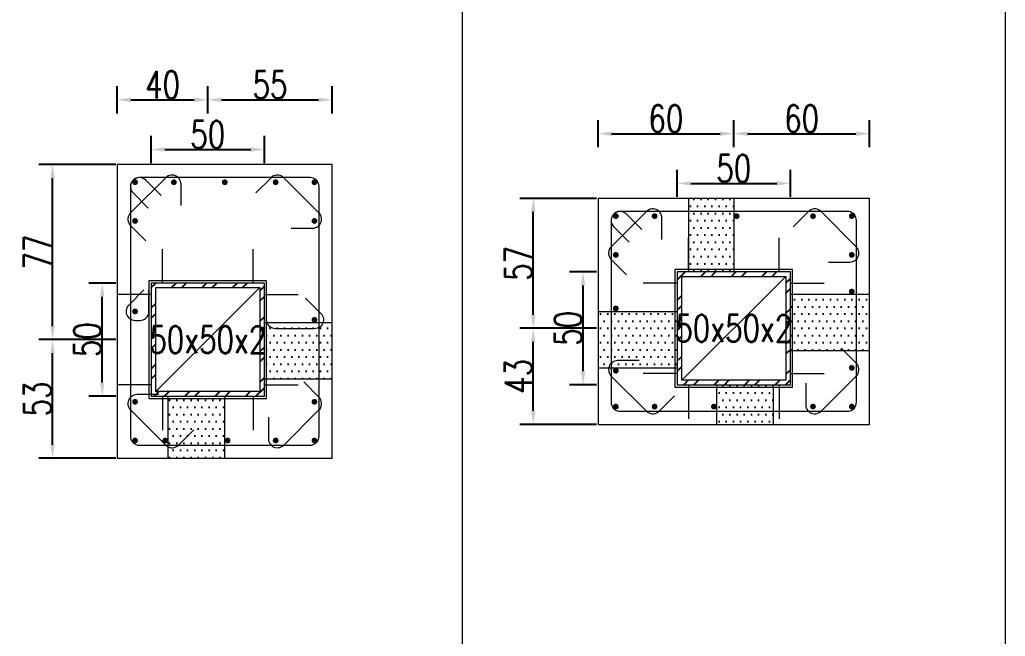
# Model space of a CAD drawing. Header units: millimetres. Extents: x 0 to 3905, y 0 to 8880.
# Drawn here: x 2929.4 to 3365, y 5334.2 to 5607.1 of the extents above; entities that cross this region are included whole.
import ezdxf
from ezdxf.enums import TextEntityAlignment as Align

# ---------------------------------------------------------------- set-up
doc = ezdxf.new("R2010")
doc.units = ezdxf.units.MM
doc.layers.get('DEFPOINTS').update_dxf_attribs({"color": 3})
for name, color, linetype in [('Hatch線', 6, 'Continuous'), ('TC-鋼粱', 132, 'Continuous'), ('主筋斷面', 2, 'Continuous'), ('文字-輔助字', 7, 'Continuous'), ('柱斷面線', 4, 'Continuous'), ('標註字', 4, 'Continuous'), ('箍筋線', 1, 'Continuous'), ('網格線', 7, 'Continuous'), ('鋼柱', 11, 'Continuous')]:
    doc.layers.add(name, color=color, linetype=linetype)
doc.styles.add('note', font='txt.shx', dxfattribs={"width": 0.75, "height": 12})
doc.styles.add('txt', font='txt.shx', dxfattribs={"height": 0.2, "bigfont": 'chineset.shx'})
doc.dimstyles.new('RCAD_DIM', dxfattribs={"dimtxt": 12, "dimasz": 6, "dimexe": 6, "dimexo": 0.625, "dimtad": 1, "dimdec": 0, "dimdsep": 46, "dimtxsty": 'note', "dimcen": 2.5, "dimclrd": 256, "dimclre": 256, "dimclrt": 256, "dimadec": 0, "dimazin": 0, "dimtfac": 1, "dimtmove": 0, "dimatfit": 3, "dimfxl": 0, "dimtolj": 1, "dimarcsym": 0})

# ---------------------------------------------------------------- blocks, each defined once
blk = doc.blocks.new('*D1680')
at = {"layer": 'DEFPOINTS', "color": 0}
for p in [(3037.5, 5549.62), (2987.5, 5543), (3037.5, 5543)]:
    blk.add_point(p, dxfattribs=at)
at = {"layer": '標註字', "lineweight": -2}
for p, q in [((2987.5, 5543.62), (2987.5, 5555.62)), ((3037.5, 5543.62), (3037.5, 5555.62)), ((2993.5, 5549.62), (3031.5, 5549.62))]:
    blk.add_line(p, q, dxfattribs=at)
at = {"layer": '標註字'}
for points in [[(2993.5, 5550.62), (2993.5, 5548.62), (2987.5, 5549.62)], [(3031.5, 5548.62), (3031.5, 5550.62), (3037.5, 5549.62)]]:
    blk.add_solid(points, dxfattribs=at)
at = {"layer": '標註字', "insert": (3012.5, 5556.25), "char_height": 12, "attachment_point": 5, "style": 'note'}
blk.add_mtext('\\A1;50', dxfattribs=at)
blk = doc.blocks.new('*D1681')
at = {"layer": 'DEFPOINTS', "color": 0}
for p in [(2965.88, 5490.5), (2972.5, 5490.5), (2972.5, 5440.5)]:
    blk.add_point(p, dxfattribs=at)
at = {"layer": '標註字', "lineweight": -2}
for p, q in [((2971.88, 5490.5), (2959.88, 5490.5)), ((2965.88, 5446.5), (2965.88, 5484.5)), ((2971.88, 5440.5), (2959.88, 5440.5))]:
    blk.add_line(p, q, dxfattribs=at)
at = {"layer": '標註字'}
for points in [[(2966.88, 5484.5), (2964.88, 5484.5), (2965.88, 5490.5)], [(2964.88, 5446.5), (2966.88, 5446.5), (2965.88, 5440.5)]]:
    blk.add_solid(points, dxfattribs=at)
at = {"layer": '標註字', "insert": (2959.25, 5465.5), "char_height": 12, "attachment_point": 5, "rotation": 90, "style": 'note'}
blk.add_mtext('\\A1;50', dxfattribs=at)
blk = doc.blocks.new('*D1682')
at = {"layer": 'DEFPOINTS', "color": 0}
for p in [(3012.5, 5571.62), (2972.5, 5565), (3012.5, 5565)]:
    blk.add_point(p, dxfattribs=at)
at = {"layer": '標註字', "lineweight": -2}
for p, q in [((2972.5, 5565.62), (2972.5, 5577.62)), ((3012.5, 5565.62), (3012.5, 5577.62)), ((2978.5, 5571.62), (3006.5, 5571.62))]:
    blk.add_line(p, q, dxfattribs=at)
at = {"layer": '標註字'}
for points in [[(2978.5, 5572.62), (2978.5, 5570.62), (2972.5, 5571.62)], [(3006.5, 5570.62), (3006.5, 5572.62), (3012.5, 5571.62)]]:
    blk.add_solid(points, dxfattribs=at)
at = {"layer": '標註字', "insert": (2992.5, 5578.25), "char_height": 12, "attachment_point": 5, "style": 'note'}
blk.add_mtext('\\A1;40', dxfattribs=at)
blk = doc.blocks.new('*D1683')
at = {"layer": 'DEFPOINTS', "color": 0}
for p in [(3067.5, 5571.62), (3012.5, 5565), (3067.5, 5565)]:
    blk.add_point(p, dxfattribs=at)
at = {"layer": '標註字', "lineweight": -2}
for p, q in [((3012.5, 5565.62), (3012.5, 5577.62)), ((3067.5, 5565.62), (3067.5, 5577.62)), ((3018.5, 5571.62), (3061.5, 5571.62))]:
    blk.add_line(p, q, dxfattribs=at)
at = {"layer": '標註字'}
for points in [[(3018.5, 5572.62), (3018.5, 5570.62), (3012.5, 5571.62)], [(3061.5, 5570.62), (3061.5, 5572.62), (3067.5, 5571.62)]]:
    blk.add_solid(points, dxfattribs=at)
at = {"layer": '標註字', "insert": (3040, 5578.25), "char_height": 12, "attachment_point": 5, "style": 'note'}
blk.add_mtext('\\A1;55', dxfattribs=at)
blk = doc.blocks.new('*D1684')
at = {"layer": 'DEFPOINTS', "color": 0}
for p in [(2943.88, 5465.5), (2972.5, 5465.5), (2972.5, 5413)]:
    blk.add_point(p, dxfattribs=at)
at = {"layer": '標註字', "lineweight": -2}
for p, q in [((2971.88, 5465.5), (2937.88, 5465.5)), ((2943.88, 5419), (2943.88, 5459.5)), ((2971.88, 5413), (2937.88, 5413))]:
    blk.add_line(p, q, dxfattribs=at)
at = {"layer": '標註字'}
for points in [[(2944.88, 5459.5), (2942.88, 5459.5), (2943.88, 5465.5)], [(2942.88, 5419), (2944.88, 5419), (2943.88, 5413)]]:
    blk.add_solid(points, dxfattribs=at)
at = {"layer": '標註字', "insert": (2937.25, 5439.25), "char_height": 12, "attachment_point": 5, "rotation": 90, "style": 'note'}
blk.add_mtext('\\A1;53', dxfattribs=at)
blk = doc.blocks.new('*D1685')
at = {"layer": 'DEFPOINTS', "color": 0}
for p in [(2943.88, 5543), (2972.5, 5543), (2972.5, 5465.5)]:
    blk.add_point(p, dxfattribs=at)
at = {"layer": '標註字', "lineweight": -2}
for p, q in [((2971.88, 5543), (2937.88, 5543)), ((2943.88, 5471.5), (2943.88, 5537)), ((2971.88, 5465.5), (2937.88, 5465.5))]:
    blk.add_line(p, q, dxfattribs=at)
at = {"layer": '標註字'}
for points in [[(2944.88, 5537), (2942.88, 5537), (2943.88, 5543)], [(2942.88, 5471.5), (2944.88, 5471.5), (2943.88, 5465.5)]]:
    blk.add_solid(points, dxfattribs=at)
at = {"layer": '標註字', "insert": (2937.25, 5504.25), "char_height": 12, "attachment_point": 5, "rotation": 90, "style": 'note'}
blk.add_mtext('\\A1;77', dxfattribs=at)
blk = doc.blocks.new('Circle_Filled')
at = {"const_width": 0.5}
blk.add_lwpolyline([(-0.25, 0, 1), (0.25, 0, 1)], format="xyb", close=True, dxfattribs=at)
blk = doc.blocks.new('*D1812')
at = {"layer": 'DEFPOINTS', "color": 0}
for p in [(3270, 5534.62), (3220, 5528), (3270, 5528)]:
    blk.add_point(p, dxfattribs=at)
at = {"layer": '標註字', "lineweight": -2}
for p, q in [((3220, 5528.62), (3220, 5540.62)), ((3270, 5528.62), (3270, 5540.62)), ((3226, 5534.62), (3264, 5534.62))]:
    blk.add_line(p, q, dxfattribs=at)
at = {"layer": '標註字'}
for points in [[(3226, 5535.62), (3226, 5533.62), (3220, 5534.62)], [(3264, 5533.62), (3264, 5535.62), (3270, 5534.62)]]:
    blk.add_solid(points, dxfattribs=at)
at = {"layer": '標註字', "insert": (3245, 5541.25), "char_height": 12, "attachment_point": 5, "style": 'note'}
blk.add_mtext('\\A1;50', dxfattribs=at)
blk = doc.blocks.new('*D1813')
at = {"layer": 'DEFPOINTS', "color": 0}
for p in [(3178.38, 5495.5), (3185, 5495.5), (3185, 5445.5)]:
    blk.add_point(p, dxfattribs=at)
at = {"layer": '標註字', "lineweight": -2}
for p, q in [((3184.38, 5495.5), (3172.38, 5495.5)), ((3178.38, 5451.5), (3178.38, 5489.5)), ((3184.38, 5445.5), (3172.38, 5445.5))]:
    blk.add_line(p, q, dxfattribs=at)
at = {"layer": '標註字'}
for points in [[(3179.38, 5489.5), (3177.38, 5489.5), (3178.38, 5495.5)], [(3177.38, 5451.5), (3179.38, 5451.5), (3178.38, 5445.5)]]:
    blk.add_solid(points, dxfattribs=at)
at = {"layer": '標註字', "insert": (3171.75, 5470.5), "char_height": 12, "attachment_point": 5, "rotation": 90, "style": 'note'}
blk.add_mtext('\\A1;50', dxfattribs=at)
blk = doc.blocks.new('*D1814')
at = {"layer": 'DEFPOINTS', "color": 0}
for p in [(3245, 5556.62), (3185, 5550), (3245, 5550)]:
    blk.add_point(p, dxfattribs=at)
at = {"layer": '標註字', "lineweight": -2}
for p, q in [((3185, 5550.62), (3185, 5562.62)), ((3245, 5550.62), (3245, 5562.62)), ((3191, 5556.62), (3239, 5556.62))]:
    blk.add_line(p, q, dxfattribs=at)
at = {"layer": '標註字'}
for points in [[(3191, 5557.62), (3191, 5555.62), (3185, 5556.62)], [(3239, 5555.62), (3239, 5557.62), (3245, 5556.62)]]:
    blk.add_solid(points, dxfattribs=at)
at = {"layer": '標註字', "insert": (3215, 5563.25), "char_height": 12, "attachment_point": 5, "style": 'note'}
blk.add_mtext('\\A1;60', dxfattribs=at)
blk = doc.blocks.new('*D1815')
at = {"layer": 'DEFPOINTS', "color": 0}
for p in [(3305, 5556.62), (3245, 5550), (3305, 5550)]:
    blk.add_point(p, dxfattribs=at)
at = {"layer": '標註字', "lineweight": -2}
for p, q in [((3245, 5550.62), (3245, 5562.62)), ((3305, 5550.62), (3305, 5562.62)), ((3251, 5556.62), (3299, 5556.62))]:
    blk.add_line(p, q, dxfattribs=at)
at = {"layer": '標註字'}
for points in [[(3251, 5557.62), (3251, 5555.62), (3245, 5556.62)], [(3299, 5555.62), (3299, 5557.62), (3305, 5556.62)]]:
    blk.add_solid(points, dxfattribs=at)
at = {"layer": '標註字', "insert": (3275, 5563.25), "char_height": 12, "attachment_point": 5, "style": 'note'}
blk.add_mtext('\\A1;60', dxfattribs=at)
blk = doc.blocks.new('*D1816')
at = {"layer": 'DEFPOINTS', "color": 0}
for p in [(3156.38, 5470.5), (3185, 5470.5), (3185, 5428)]:
    blk.add_point(p, dxfattribs=at)
at = {"layer": '標註字', "lineweight": -2}
for p, q in [((3184.38, 5470.5), (3150.38, 5470.5)), ((3156.38, 5434), (3156.38, 5464.5)), ((3184.38, 5428), (3150.38, 5428))]:
    blk.add_line(p, q, dxfattribs=at)
at = {"layer": '標註字'}
for points in [[(3157.38, 5464.5), (3155.38, 5464.5), (3156.38, 5470.5)], [(3155.38, 5434), (3157.38, 5434), (3156.38, 5428)]]:
    blk.add_solid(points, dxfattribs=at)
at = {"layer": '標註字', "insert": (3149.75, 5449.25), "char_height": 12, "attachment_point": 5, "rotation": 90, "style": 'note'}
blk.add_mtext('\\A1;43', dxfattribs=at)
blk = doc.blocks.new('*D1817')
at = {"layer": 'DEFPOINTS', "color": 0}
for p in [(3156.38, 5528), (3185, 5528), (3185, 5470.5)]:
    blk.add_point(p, dxfattribs=at)
at = {"layer": '標註字', "lineweight": -2}
for p, q in [((3184.38, 5528), (3150.38, 5528)), ((3156.38, 5476.5), (3156.38, 5522)), ((3184.38, 5470.5), (3150.38, 5470.5))]:
    blk.add_line(p, q, dxfattribs=at)
at = {"layer": '標註字'}
for points in [[(3157.38, 5522), (3155.38, 5522), (3156.38, 5528)], [(3155.38, 5476.5), (3157.38, 5476.5), (3156.38, 5470.5)]]:
    blk.add_solid(points, dxfattribs=at)
at = {"layer": '標註字', "insert": (3149.75, 5499.25), "char_height": 12, "attachment_point": 5, "rotation": 90, "style": 'note'}
blk.add_mtext('\\A1;57', dxfattribs=at)

msp = doc.modelspace()

# ---------------------------------------------------------------- hatches: boundary and pattern name
at = {"layer": 'Hatch線'}
h = msp.add_hatch(dxfattribs=at)
h.set_pattern_fill('ANSI32', color=256, style=0)
h.paths.add_polyline_path([(3220, 5445.5), (3270, 5445.5), (3270, 5495.5), (3220, 5495.5)], flags=17)
h.paths.add_polyline_path([(3222, 5447.5), (3222, 5493.5), (3268, 5493.5), (3268, 5447.5)])
h = msp.add_hatch(dxfattribs=at)
h.set_pattern_fill('ANSI32', color=256, style=0)
h.paths.add_polyline_path([(2987.5, 5440.5), (3037.5, 5440.5), (3037.5, 5490.5), (2987.5, 5490.5)], flags=17)
h.paths.add_polyline_path([(2989.5, 5442.5), (2989.5, 5488.5), (3035.5, 5488.5), (3035.5, 5442.5)])
at = {"layer": 'TC-鋼粱'}
h = msp.add_hatch(dxfattribs=at)
h.set_pattern_fill('DOTS', color=256, scale=2, style=0)
h.paths.add_polyline_path([(3245, 5528), (3225, 5528), (3225, 5495.5), (3245, 5495.5)], flags=17)
h = msp.add_hatch(dxfattribs=at)
h.set_pattern_fill('DOTS', color=256, scale=2, style=0)
h.paths.add_polyline_path([(3305, 5460.5), (3305, 5485.5), (3270, 5485.5), (3270, 5460.5)], flags=17)
h = msp.add_hatch(dxfattribs=at)
h.set_pattern_fill('DOTS', color=256, scale=2, style=0)
h.paths.add_polyline_path([(3185, 5478), (3185, 5453), (3220, 5453), (3220, 5478)], flags=17)
h = msp.add_hatch(dxfattribs=at)
h.set_pattern_fill('DOTS', color=256, scale=2, style=0)
h.paths.add_polyline_path([(3067.5, 5448), (3067.5, 5473), (3037.5, 5473), (3037.5, 5448)], flags=17)
h = msp.add_hatch(dxfattribs=at)
h.set_pattern_fill('DOTS', color=256, scale=2, style=0)
h.paths.add_polyline_path([(3237.48, 5428), (3262.48, 5428), (3262.48, 5445.5), (3237.48, 5445.5)], flags=17)
h = msp.add_hatch(dxfattribs=at)
h.set_pattern_fill('DOTS', color=256, scale=2, style=0)
h.paths.add_polyline_path([(2995, 5413), (3020, 5413), (3020, 5440.5), (2995, 5440.5)], flags=17)

# ---------------------------------------------------------------- linework, layer by layer
at = {"layer": 'DEFPOINTS', "lineweight": 5}
for points in [[(3225, 5495.5), (3225, 5510.5)], [(3265, 5495.5), (3265, 5510.5)], [(2992.5, 5490.5), (2992.5, 5505.5)], [(3032.5, 5490.5), (3032.5, 5505.5)], [(3220, 5444.5), (3271, 5444.5), (3271, 5496.5), (3219, 5496.5), (3219, 5444.5), (3220, 5444.5)], [(3222, 5447.5), (3268, 5493.5)], [(2987.5, 5439.5), (3038.5, 5439.5), (3038.5, 5491.5), (2986.5, 5491.5), (2986.5, 5439.5), (2987.5, 5439.5)], [(3220, 5490.5), (3205, 5490.5)], [(3270, 5490.5), (3285, 5490.5)], [(2987.5, 5485.5), (2972.5, 5485.5)], [(2989.5, 5442.5), (3035.5, 5488.5)], [(3037.5, 5485.5), (3052.5, 5485.5)], [(3220, 5450.5), (3205, 5450.5)], [(3270, 5450.5), (3285, 5450.5)], [(2987.5, 5445.5), (2972.5, 5445.5)], [(3037.5, 5445.5), (3052.5, 5445.5)], [(3225, 5445.5), (3225, 5430.5)], [(3265, 5445.5), (3265, 5430.5)], [(2992.5, 5440.5), (2992.5, 5425.5)], [(3032.5, 5440.5), (3032.5, 5425.5)]]:
    msp.add_lwpolyline(points, dxfattribs=at)
at = {"layer": 'TC-鋼粱', "lineweight": 5}
for points in [[(3225, 5528), (3225, 5495.5)], [(3245, 5528), (3245, 5495.5)], [(3305, 5485.5), (3270, 5485.5)], [(3185, 5478), (3220, 5478)], [(3067.5, 5473), (3037.5, 5473)], [(3305, 5460.5), (3270, 5460.5)], [(3185, 5453), (3220, 5453)], [(3067.5, 5448), (3037.5, 5448)], [(3237.48, 5428), (3237.48, 5445.5)], [(3262.48, 5428), (3262.48, 5445.5)], [(2995, 5413), (2995, 5440.5)], [(3020, 5413), (3020, 5440.5)]]:
    msp.add_lwpolyline(points, dxfattribs=at)
at = {"layer": '柱斷面線', "lineweight": 5}
for points in [[(2972.5, 5413), (3067.5, 5413), (3067.5, 5543), (2972.5, 5543), (2972.5, 5413)], [(3185, 5428), (3305, 5428), (3305, 5528), (3185, 5528), (3185, 5428)]]:
    msp.add_lwpolyline(points, dxfattribs=at)
at = {"layer": '箍筋線', "lineweight": 5}
for points in [[(3000.69, 5524.81), (3000.69, 5534.35), (3000.63, 5535.02), (3000.46, 5535.66), (3000.19, 5536.27), (2999.82, 5536.83), (2999.36, 5537.32), (2998.83, 5537.72), (2998.23, 5538.02), (2997.6, 5538.23), (2996.93, 5538.32), (2996.27, 5538.3), (2995.61, 5538.17), (2994.99, 5537.93), (2994.41, 5537.59), (2993.9, 5537.16), (2978.34, 5521.6), (2977.89, 5521.07), (2977.55, 5520.47), (2977.31, 5519.82), (2977.19, 5519.13), (2977.19, 5518.44), (2977.31, 5517.76), (2977.55, 5517.11), (2977.89, 5516.51), (2978.34, 5515.98), (2985.08, 5509.23)], [(2991.83, 5529.29), (2985.08, 5536.04), (2984.57, 5536.47), (2983.99, 5536.81), (2983.37, 5537.05), (2982.72, 5537.18), (2982.05, 5537.2), (2981.39, 5537.11), (2980.75, 5536.9), (2980.16, 5536.6), (2979.62, 5536.19), (2979.16, 5535.71), (2978.79, 5535.15), (2978.52, 5534.54), (2978.35, 5533.9), (2978.29, 5533.23), (2978.29, 5422.77), (2978.36, 5422.08), (2978.53, 5421.41), (2978.83, 5420.78), (2979.22, 5420.21), (2979.71, 5419.72), (2980.28, 5419.33), (2980.91, 5419.03), (2981.58, 5418.86), (2982.27, 5418.79), (3057.73, 5418.79), (3058.42, 5418.86), (3059.09, 5419.03), (3059.72, 5419.33), (3060.29, 5419.72), (3060.78, 5420.21), (3061.17, 5420.78), (3061.47, 5421.41), (3061.64, 5422.08), (3061.71, 5422.77), (3061.71, 5533.23), (3061.64, 5533.92), (3061.47, 5534.59), (3061.17, 5535.22), (3060.78, 5535.79), (3060.29, 5536.28), (3059.72, 5536.67), (3059.09, 5536.97), (3058.42, 5537.14), (3057.73, 5537.21), (2982.27, 5537.21), (2981.6, 5537.15), (2980.96, 5536.98), (2980.35, 5536.71), (2979.79, 5536.34), (2979.31, 5535.88), (2978.9, 5535.34), (2978.6, 5534.75), (2978.39, 5534.11), (2978.3, 5533.45), (2978.32, 5532.78), (2978.45, 5532.13), (2978.69, 5531.51), (2979.03, 5530.93), (2979.46, 5530.42), (2986.21, 5523.67)], [(3049.31, 5514.81), (3058.85, 5514.81), (3059.52, 5514.87), (3060.16, 5515.04), (3060.77, 5515.31), (3061.33, 5515.68), (3061.82, 5516.14), (3062.22, 5516.67), (3062.52, 5517.27), (3062.73, 5517.9), (3062.82, 5518.57), (3062.8, 5519.23), (3062.67, 5519.89), (3062.43, 5520.51), (3062.09, 5521.09), (3061.66, 5521.6), (3046.1, 5537.16), (3045.57, 5537.61), (3044.97, 5537.95), (3044.32, 5538.19), (3043.63, 5538.31), (3042.94, 5538.31), (3042.26, 5538.19), (3041.61, 5537.95), (3041.01, 5537.61), (3040.48, 5537.16), (3033.73, 5530.42)], [(3213.19, 5509.81), (3213.19, 5519.35), (3213.13, 5520.02), (3212.96, 5520.66), (3212.69, 5521.27), (3212.32, 5521.83), (3211.86, 5522.32), (3211.33, 5522.72), (3210.73, 5523.02), (3210.1, 5523.23), (3209.43, 5523.32), (3208.77, 5523.3), (3208.11, 5523.17), (3207.49, 5522.93), (3206.91, 5522.59), (3206.4, 5522.16), (3190.84, 5506.6), (3190.39, 5506.07), (3190.05, 5505.47), (3189.81, 5504.82), (3189.69, 5504.13), (3189.69, 5503.44), (3189.81, 5502.76), (3190.05, 5502.11), (3190.39, 5501.51), (3190.84, 5500.98), (3197.58, 5494.23)], [(3204.33, 5514.29), (3197.58, 5521.04), (3197.07, 5521.47), (3196.49, 5521.81), (3195.87, 5522.05), (3195.22, 5522.18), (3194.55, 5522.2), (3193.89, 5522.11), (3193.25, 5521.9), (3192.66, 5521.6), (3192.12, 5521.19), (3191.66, 5520.71), (3191.29, 5520.15), (3191.02, 5519.54), (3190.85, 5518.9), (3190.79, 5518.23), (3190.79, 5437.77), (3190.86, 5437.08), (3191.03, 5436.41), (3191.33, 5435.78), (3191.72, 5435.21), (3192.21, 5434.72), (3192.78, 5434.33), (3193.41, 5434.03), (3194.08, 5433.86), (3194.77, 5433.79), (3295.23, 5433.79), (3295.92, 5433.86), (3296.59, 5434.03), (3297.22, 5434.33), (3297.79, 5434.72), (3298.28, 5435.21), (3298.67, 5435.78), (3298.97, 5436.41), (3299.14, 5437.08), (3299.21, 5437.77), (3299.21, 5518.23), (3299.14, 5518.92), (3298.97, 5519.59), (3298.67, 5520.22), (3298.28, 5520.79), (3297.79, 5521.28), (3297.22, 5521.67), (3296.59, 5521.97), (3295.92, 5522.14), (3295.23, 5522.21), (3194.77, 5522.21), (3194.1, 5522.15), (3193.46, 5521.98), (3192.85, 5521.71), (3192.29, 5521.34), (3191.81, 5520.88), (3191.4, 5520.34), (3191.1, 5519.75), (3190.89, 5519.11), (3190.8, 5518.45), (3190.82, 5517.78), (3190.95, 5517.13), (3191.19, 5516.51), (3191.53, 5515.93), (3191.96, 5515.42), (3198.71, 5508.67)], [(3286.81, 5499.81), (3296.35, 5499.81), (3297.02, 5499.87), (3297.66, 5500.04), (3298.27, 5500.31), (3298.83, 5500.68), (3299.32, 5501.14), (3299.72, 5501.67), (3300.02, 5502.27), (3300.23, 5502.9), (3300.32, 5503.57), (3300.3, 5504.23), (3300.17, 5504.89), (3299.93, 5505.51), (3299.59, 5506.09), (3299.16, 5506.6), (3283.6, 5522.16), (3283.07, 5522.61), (3282.47, 5522.95), (3281.82, 5523.19), (3281.13, 5523.31), (3280.44, 5523.31), (3279.76, 5523.19), (3279.11, 5522.95), (3278.51, 5522.61), (3277.98, 5522.16), (3271.23, 5515.42)], [(2984.3, 5487.56), (2977.55, 5480.81), (2977.12, 5480.3), (2976.78, 5479.72), (2976.54, 5479.1), (2976.41, 5478.45), (2976.39, 5477.78), (2976.48, 5477.12), (2976.69, 5476.48), (2976.99, 5475.89), (2977.4, 5475.35), (2977.88, 5474.89), (2978.44, 5474.52), (2979.05, 5474.25), (2979.69, 5474.08), (2980.36, 5474.03), (2982.53, 5474.03), (2983.22, 5474.09), (2983.88, 5474.26), (2984.51, 5474.56), (2985.08, 5474.95), (2985.57, 5475.44), (2985.97, 5476.01), (2986.26, 5476.64), (2986.44, 5477.31), (2986.5, 5478), (2986.5, 5487.54)], [(3055.7, 5483.83), (3062.45, 5477.08), (3062.88, 5476.57), (3063.22, 5475.99), (3063.46, 5475.37), (3063.59, 5474.71), (3063.61, 5474.05), (3063.52, 5473.39), (3063.31, 5472.75), (3063.01, 5472.16), (3062.6, 5471.62), (3062.12, 5471.16), (3061.56, 5470.79), (3060.95, 5470.52), (3060.31, 5470.35), (3059.64, 5470.29), (3042.48, 5470.29), (3041.78, 5470.36), (3041.12, 5470.53), (3040.49, 5470.83), (3039.92, 5471.22), (3039.43, 5471.71), (3039.03, 5472.28), (3038.74, 5472.91), (3038.56, 5473.58), (3038.5, 5474.27), (3038.5, 5483.81)], [(3276.81, 5446.19), (3276.81, 5436.65), (3276.87, 5435.98), (3277.04, 5435.34), (3277.31, 5434.73), (3277.68, 5434.17), (3278.14, 5433.68), (3278.67, 5433.28), (3279.27, 5432.98), (3279.9, 5432.77), (3280.57, 5432.68), (3281.23, 5432.7), (3281.89, 5432.83), (3282.51, 5433.07), (3283.09, 5433.41), (3283.6, 5433.84), (3299.16, 5449.4), (3299.61, 5449.93), (3299.95, 5450.53), (3300.19, 5451.18), (3300.31, 5451.87), (3300.31, 5452.56), (3300.19, 5453.24), (3299.95, 5453.89), (3299.61, 5454.49), (3299.16, 5455.02), (3292.42, 5461.77)], [(3203.19, 5456.19), (3193.65, 5456.19), (3192.98, 5456.13), (3192.34, 5455.96), (3191.73, 5455.69), (3191.17, 5455.32), (3190.68, 5454.86), (3190.28, 5454.33), (3189.98, 5453.73), (3189.77, 5453.1), (3189.68, 5452.43), (3189.7, 5451.77), (3189.83, 5451.11), (3190.07, 5450.49), (3190.41, 5449.91), (3190.84, 5449.4), (3206.4, 5433.84), (3206.93, 5433.39), (3207.53, 5433.05), (3208.18, 5432.81), (3208.87, 5432.69), (3209.56, 5432.69), (3210.24, 5432.81), (3210.89, 5433.05), (3211.49, 5433.39), (3212.02, 5433.84), (3218.77, 5440.58)], [(3039.31, 5431.19), (3039.31, 5421.65), (3039.37, 5420.98), (3039.54, 5420.34), (3039.81, 5419.73), (3040.18, 5419.17), (3040.64, 5418.68), (3041.17, 5418.28), (3041.77, 5417.98), (3042.4, 5417.77), (3043.07, 5417.68), (3043.73, 5417.7), (3044.39, 5417.83), (3045.01, 5418.07), (3045.59, 5418.41), (3046.1, 5418.84), (3061.66, 5434.4), (3062.11, 5434.93), (3062.45, 5435.53), (3062.69, 5436.18), (3062.81, 5436.87), (3062.81, 5437.56), (3062.69, 5438.24), (3062.45, 5438.89), (3062.11, 5439.49), (3061.66, 5440.02), (3054.92, 5446.77)], [(2990.69, 5441.19), (2981.15, 5441.19), (2980.48, 5441.13), (2979.84, 5440.96), (2979.23, 5440.69), (2978.67, 5440.32), (2978.18, 5439.86), (2977.78, 5439.33), (2977.48, 5438.73), (2977.27, 5438.1), (2977.18, 5437.43), (2977.2, 5436.77), (2977.33, 5436.11), (2977.57, 5435.49), (2977.91, 5434.91), (2978.34, 5434.4), (2993.9, 5418.84), (2994.43, 5418.39), (2995.03, 5418.05), (2995.68, 5417.81), (2996.37, 5417.69), (2997.06, 5417.69), (2997.74, 5417.81), (2998.39, 5418.05), (2998.99, 5418.39), (2999.52, 5418.84), (3006.27, 5425.58)]]:
    msp.add_lwpolyline(points, dxfattribs=at)
at = {"layer": '網格線', "lineweight": 5}
for points in [[(3125, 5628), (3125, 5256)], [(3365, 5628), (3365, 5256)]]:
    msp.add_lwpolyline(points, dxfattribs=at)
at = {"layer": '鋼柱', "lineweight": 5}
for points in [[(3220, 5445.5), (3270, 5445.5), (3270, 5495.5), (3220, 5495.5), (3220, 5445.5)], [(3222, 5447.5), (3222, 5493.5), (3268, 5493.5), (3268, 5447.5), (3222, 5447.5)], [(2987.5, 5440.5), (3037.5, 5440.5), (3037.5, 5490.5), (2987.5, 5490.5), (2987.5, 5440.5)], [(2989.5, 5442.5), (2989.5, 5488.5), (3035.5, 5488.5), (3035.5, 5442.5), (2989.5, 5442.5)]]:
    msp.add_lwpolyline(points, dxfattribs=at)

# ---------------------------------------------------------------- block references
at = {"layer": '主筋斷面', "lineweight": 5, "xscale": 2.539999961853027, "yscale": 2.539999961853027}
for p in [(2980.36, 5535.14), (2997.5, 5535.14), (3020, 5535.14), (3042.5, 5535.14), (3059.64, 5535.14), (3192.86, 5520.14), (3210, 5520.14), (3246.27, 5520.14), (3280, 5520.14), (3297.14, 5520.14), (2980.36, 5518), (3059.64, 5518), (3192.86, 5503), (3297.14, 5503), (3297.14, 5486.77), (3192.86, 5479.27), (2980.36, 5478), (3059.64, 5474.27), (3297.14, 5453), (3192.86, 5451.73), (2980.36, 5438), (3059.64, 5438), (3192.86, 5435.86), (3210, 5435.86), (3236.21, 5435.86), (3280, 5435.86), (3297.14, 5435.86), (2980.36, 5420.86), (2993.73, 5420.86), (3021.27, 5420.86), (3042.5, 5420.86), (3059.64, 5420.86)]:
    msp.add_blockref('Circle_Filled', p, dxfattribs=at)

# ---------------------------------------------------------------- texts
at = {"layer": '文字-輔助字', "style": 'txt', "width": 0.75}
for p in [(3245, 5470.5), (3012.5, 5465.5)]:
    msp.add_text('50x50x2', height=12, dxfattribs=at).set_placement(p, align=Align.MIDDLE)

# ---------------------------------------------------------------- dimensions: what is measured, and where the dimension line sits
at = {"layer": '標註字'}
for base, p1, p2, picture, middle in [((3012.5, 5571.62), (2972.5, 5565), (3012.5, 5565), '*D1682', (2992.5, 5578.25)), ((3067.5, 5571.62), (3012.5, 5565), (3067.5, 5565), '*D1683', (3040, 5578.25)), ((3245, 5556.62), (3185, 5550), (3245, 5550), '*D1814', (3215, 5563.25)), ((3305, 5556.62), (3245, 5550), (3305, 5550), '*D1815', (3275, 5563.25)), ((3037.5, 5549.62), (2987.5, 5543), (3037.5, 5543), '*D1680', (3012.5, 5556.25)), ((3270, 5534.62), (3220, 5528), (3270, 5528), '*D1812', (3245, 5541.25))]:
    dim = msp.add_linear_dim(base=base, p1=p1, p2=p2, dimstyle='RCAD_DIM', dxfattribs=at)
    dim.commit()
    dim.dimension.update_dxf_attribs({"geometry": picture, "text_midpoint": middle})
for base, p1, p2, picture, middle in [((2943.875, 5543), (2972.5, 5465.500003), (2972.5, 5543), '*D1685', (2937.25, 5504.250001)), ((3156.375, 5528), (3185, 5470.50001), (3185, 5528), '*D1817', (3149.75, 5499.25001)), ((3178.38, 5495.5), (3185, 5445.5), (3185, 5495.5), '*D1813', (3171.75, 5470.5)), ((2965.88, 5490.5), (2972.5, 5440.5), (2972.5, 5490.5), '*D1681', (2959.25, 5465.5)), ((3156.375, 5470.50001), (3185, 5428), (3185, 5470.50001), '*D1816', (3149.75, 5449.25001)), ((2943.875, 5465.500003), (2972.5, 5413), (2972.5, 5465.500003), '*D1684', (2937.25, 5439.250001))]:
    dim = msp.add_linear_dim(base=base, p1=p1, p2=p2, angle=90, dimstyle='RCAD_DIM', dxfattribs=at)
    dim.commit()
    dim.dimension.update_dxf_attribs({"geometry": picture, "text_midpoint": middle})

doc.saveas('drawing.dxf')
